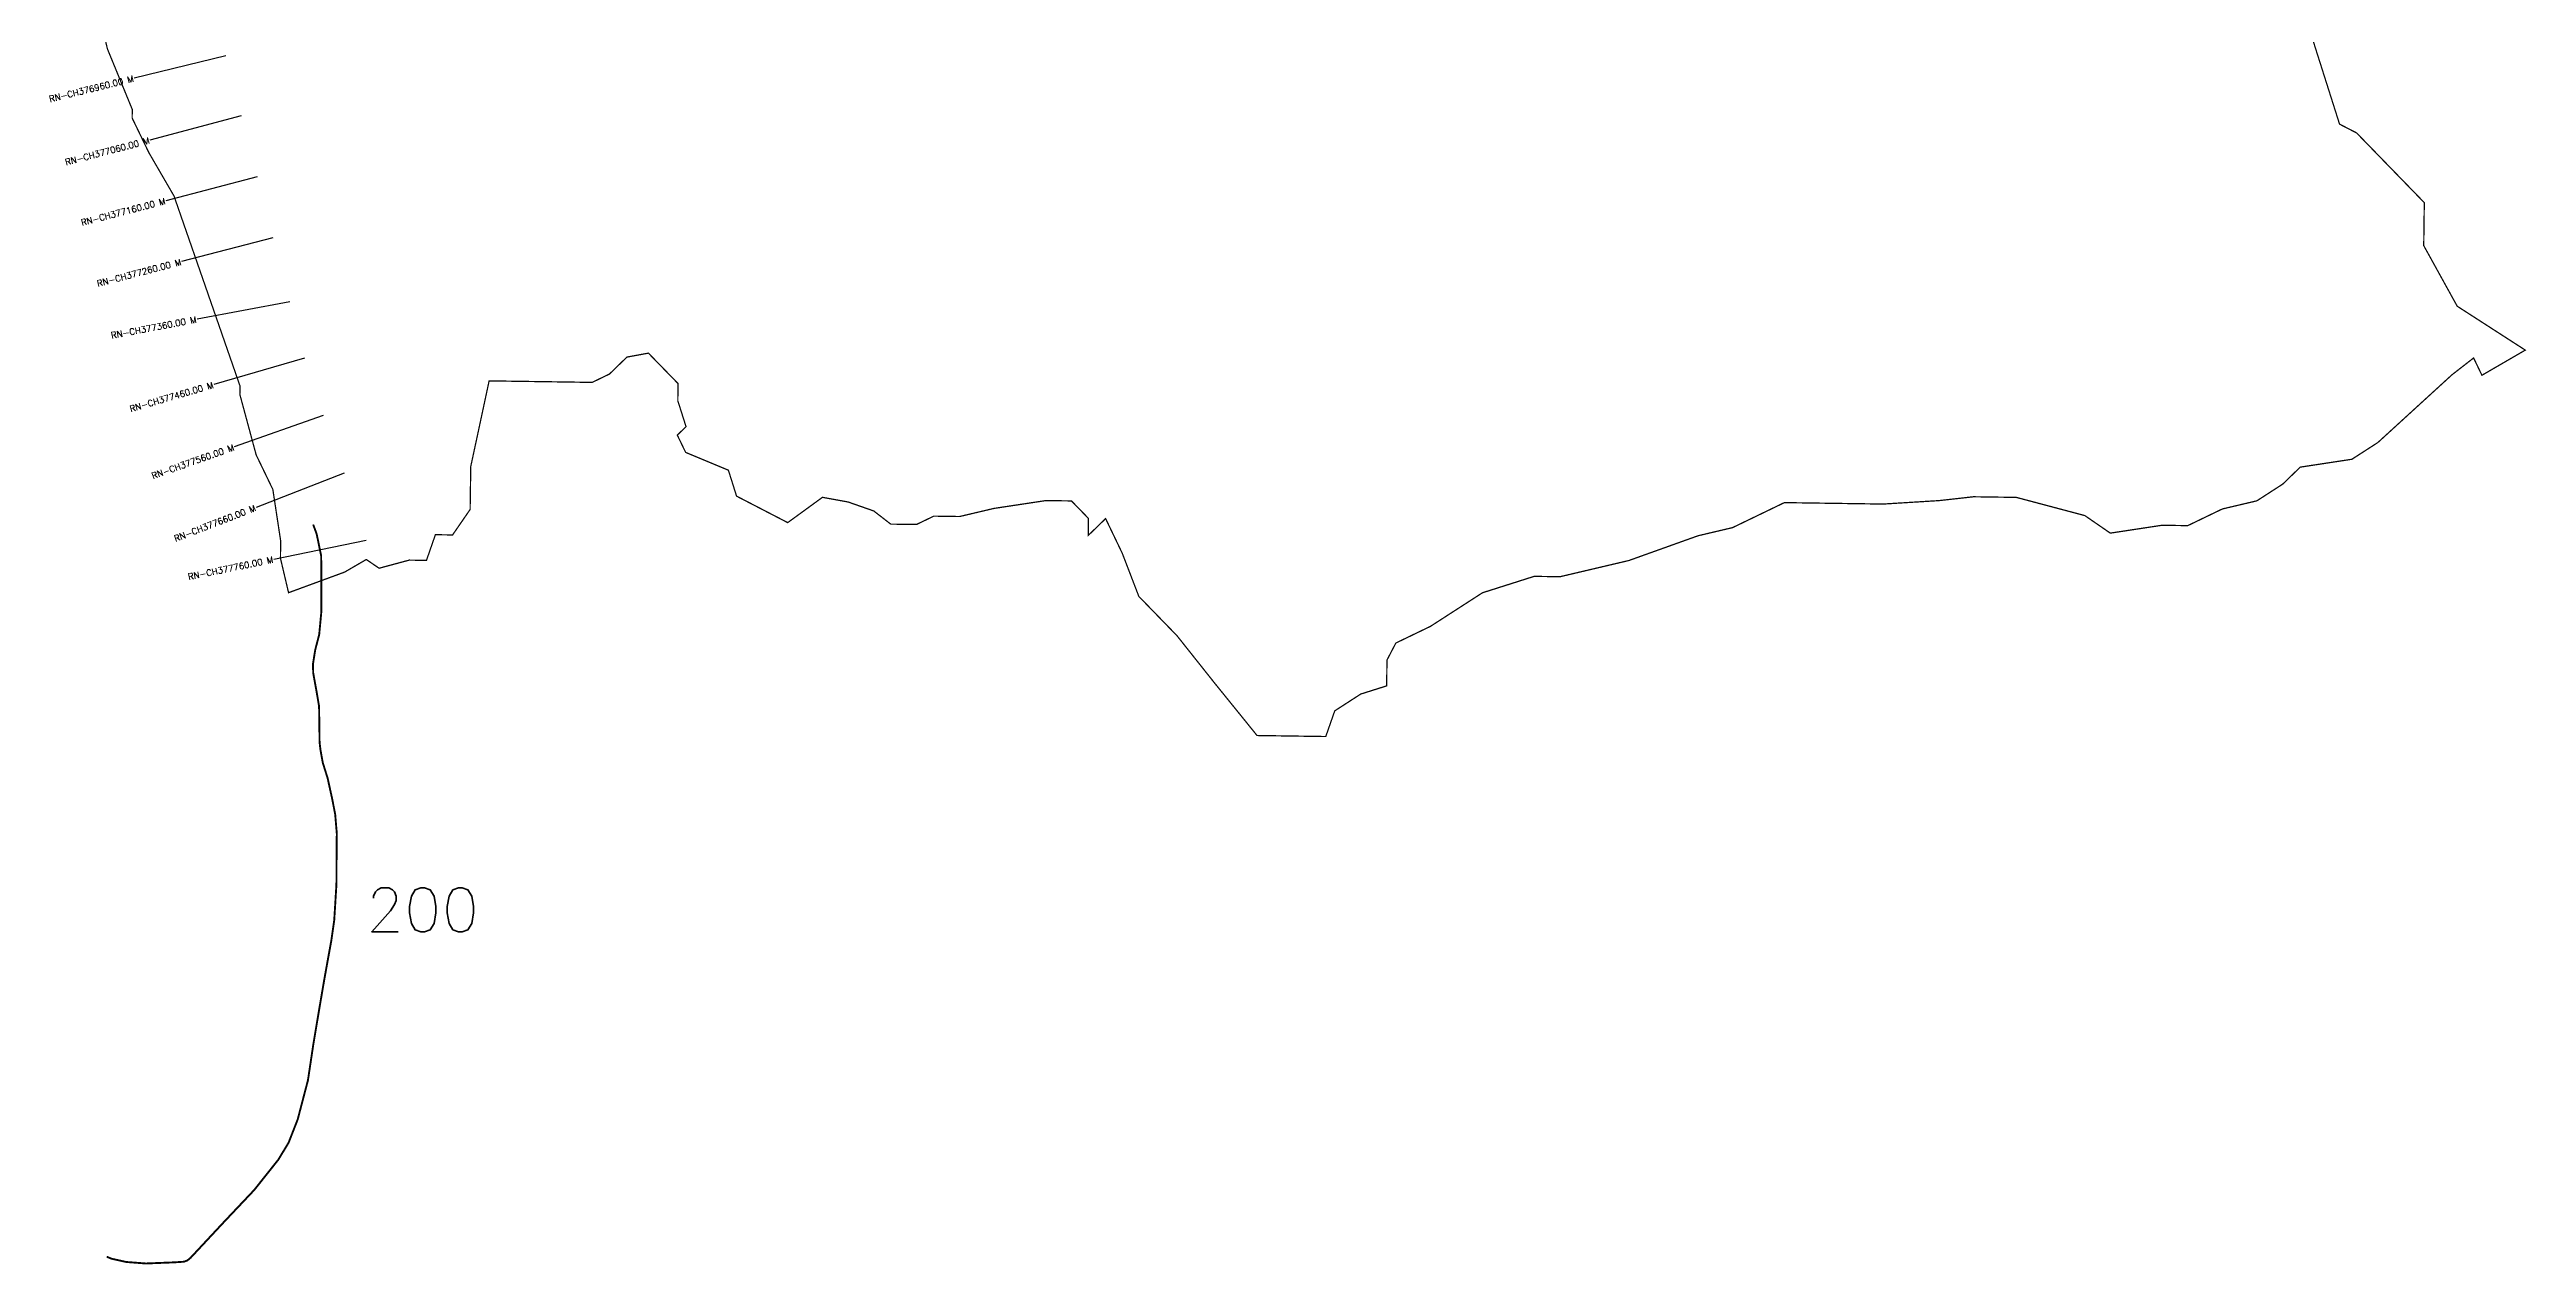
# Model space of a CAD drawing. Header units: metres. Extents: x 301053 to 305735, y 1958614 to 1963772.
# Drawn here: x 301798 to 305735, y 1958614 to 1960545 of the extents above; entities that cross this region are included whole.
import ezdxf
from ezdxf.enums import TextEntityAlignment as Align

# ---------------------------------------------------------------- set-up
doc = ezdxf.new("R2010")
doc.units = ezdxf.units.M
doc.header["$MEASUREMENT"] = 0
for name, color, linetype in [('CS', 134, 'Continuous'), ('CSMark', 6, 'Continuous'), ('NATURALLY PROTECTED', 3, 'Continuous')]:
    doc.layers.add(name, color=color, linetype=linetype)
doc.styles.get("Standard").update_dxf_attribs({"font": 'simplex.shx'})

msp = doc.modelspace()

# ---------------------------------------------------------------- linework, layer by layer
at = {"color": 6, "const_width": 2, "flags": 128}
msp.add_lwpolyline([(305392.1, 1960570.6), (305437.8, 1960426.6), (305464.9, 1960412.6), (305572.5, 1960301.8), (305571.6, 1960233.5), (305624.8, 1960137.2), (305733, 1960067.4), (305664.1, 1960027.4), (305650.9, 1960054.9), (305616.4, 1960028.1), (305582.6, 1959997.2), (305498.8, 1959920.6), (305457.4, 1959893.9), (305375.3, 1959881.4), (305347.6, 1959854.5), (305306.3, 1959827.8), (305251.5, 1959814.9), (305196.5, 1959788.4), (305155.6, 1959789), (305073.4, 1959776.5), (305032.9, 1959804.4), (304924.1, 1959833.3), (304855.9, 1959834.3), (304801.2, 1959828.2), (304712.3, 1959822.7), (304555.4, 1959825), (304472.9, 1959785.2), (304418.1, 1959772.3), (304308.3, 1959733), (304198.7, 1959707.2), (304157.7, 1959707.8), (304075.5, 1959681.7), (303992.8, 1959628.3), (303937.8, 1959601.8), (303923.7, 1959574.7), (303923.2, 1959533.7), (303882, 1959520.7), (303840.7, 1959494), (303826.4, 1959453.2), (303717.2, 1959454.8), (303650.1, 1959537.7), (303589.8, 1959613.6), (303529.3, 1959675.9), (303502.9, 1959744.6), (303476.5, 1959799.6), (303448.8, 1959772.7), (303449.1, 1959800), (303422.2, 1959827.7), (303381.3, 1959828.2), (303299.2, 1959815.8), (303244.4, 1959802.9), (303203.4, 1959803.5), (303178.5, 1959791.5), (303176, 1959790.3), (303135, 1959790.8), (303108, 1959811.7), (303067.2, 1959826), (303026.4, 1959833.4), (302971.2, 1959793.2), (302889.9, 1959835.3), (302876.9, 1959876.5), (302809, 1959904.8), (302795.7, 1959932.3), (302809.6, 1959945.7), (302796.5, 1959986.9), (302796.9, 1960014.2), (302749.8, 1960062.6), (302715.6, 1960056.3), (302687.9, 1960029.4), (302660.4, 1960016.1), (302496.6, 1960018.5), (302467.4, 1959882.4), (302466.4, 1959814.1), (302438.5, 1959773.6), (302411.2, 1959774), (302397, 1959733.2), (302369.6, 1959733.6), (302321.7, 1959720.7), (302303.7, 1959733), (302301.4, 1959734.6), (302267, 1959714.6), (302177.8, 1959681.8), (302164.9, 1959736.6), (302165.3, 1959763.9), (302152.8, 1959846), (302126.3, 1959900.9), (302100.4, 1959996.9), (302100.6, 1960010.5), (301995.7, 1960312.4), (301955.8, 1960381.2), (301929.2, 1960436.3), (301929.4, 1960449.9), (301889.9, 1960546.1), (301877, 1960600.8)], dxfattribs=at)
at = {"layer": 'CS'}
for p, q in [((302078, 1960535.3), (301932.4, 1960499.4)), ((302102.4, 1960439.6), (301957.3, 1960401.3)), ((302127.8, 1960342.7), (301982.6, 1960304.8)), ((302153, 1960246), (302007.9, 1960208)), ((302179.7, 1960144.3), (302032.3, 1960116.4)), ((302203.1, 1960054.6), (302059.1, 1960012.6)), ((302233, 1959963.7), (302091.6, 1959913.6)), ((302266, 1959871.6), (302126.1, 1959817.4)), ((302301.1, 1959765), (302154.2, 1959734.8))]:
    msp.add_line(p, q, dxfattribs=at)
at = {"layer": 'NATURALLY PROTECTED', "const_width": 3, "flags": 128}
msp.add_lwpolyline([(302216.9, 1959790.2), (302222.5, 1959775.1), (302229.7, 1959740), (302230, 1959652.4), (302226.5, 1959615.2), (302220.2, 1959591), (302216.5, 1959567.8), (302217, 1959554.1), (302222.1, 1959525.9), (302226.3, 1959501.3), (302226.8, 1959467), (302227.1, 1959444.1), (302228.5, 1959432.1), (302232.2, 1959411.5), (302239.9, 1959387), (302246.6, 1959356.6), (302251.9, 1959329.9), (302254.5, 1959299), (302254.2, 1959277.8), (302253.9, 1959218), (302250.4, 1959161.1), (302245.7, 1959128.5), (302239.9, 1959096.6), (302234.7, 1959067.6), (302226.8, 1959021.4), (302217.2, 1958964.1), (302208.6, 1958906.7), (302192.3, 1958844.5), (302177.9, 1958807.7), (302161.6, 1958780.7), (302123.2, 1958732.4), (302074.5, 1958680.9), (302022.1, 1958624.7), (302017, 1958620.4), (302011.4, 1958618.4), (301996.2, 1958617.4), (301951.1, 1958615.6), (301919.8, 1958618), (301896, 1958623.3), (301888.8, 1958626.4)], dxfattribs=at)

# ---------------------------------------------------------------- texts
at = {"insert": (302301, 1959212.8), "char_height": 70, "attachment_point": 1}
msp.add_mtext_dynamic_manual_height_columns('200', width=95.172, gutter_width=1, heights=[0], dxfattribs=at)
at = {"layer": 'CSMark'}
for s, rotation, p in [('RN-CH376960.00 M', 13.8491, (301931.4, 1960499.2)), ('RN-CH377060.00 M', 14.8028, (301956.4, 1960401)), ('RN-CH377160.00 M', 14.6196, (301981.7, 1960304.6)), ('RN-CH377260.00 M', 14.6552, (302007, 1960207.8)), ('RN-CH377260.00 M', 14.6552, (302007, 1960207.8)), ('RN-CH377360.00 M', 10.7307, (302031.3, 1960116.2)), ('RN-CH377360.00 M', 10.7307, (302031.3, 1960116.2)), ('RN-CH377460.00 M', 16.2652, (302058.1, 1960012.3)), ('RN-CH377460.00 M', 16.2652, (302058.1, 1960012.3)), ('RN-CH377560.00 M', 19.5402, (302090.7, 1959913.2)), ('RN-CH377660.00 M', 21.1874, (302125.2, 1959817.1)), ('RN-CH377660.00 M', 21.1874, (302125.2, 1959817.1)), ('RN-CH377760.00 M', 11.6093, (302153.2, 1959734.6)), ('RN-CH377760.00 M', 11.6093, (302153.2, 1959734.6))]:
    msp.add_text(s, height=10, rotation=rotation, dxfattribs=at).set_placement(p, align=Align.MIDDLE_RIGHT)

doc.saveas('drawing.dxf')
